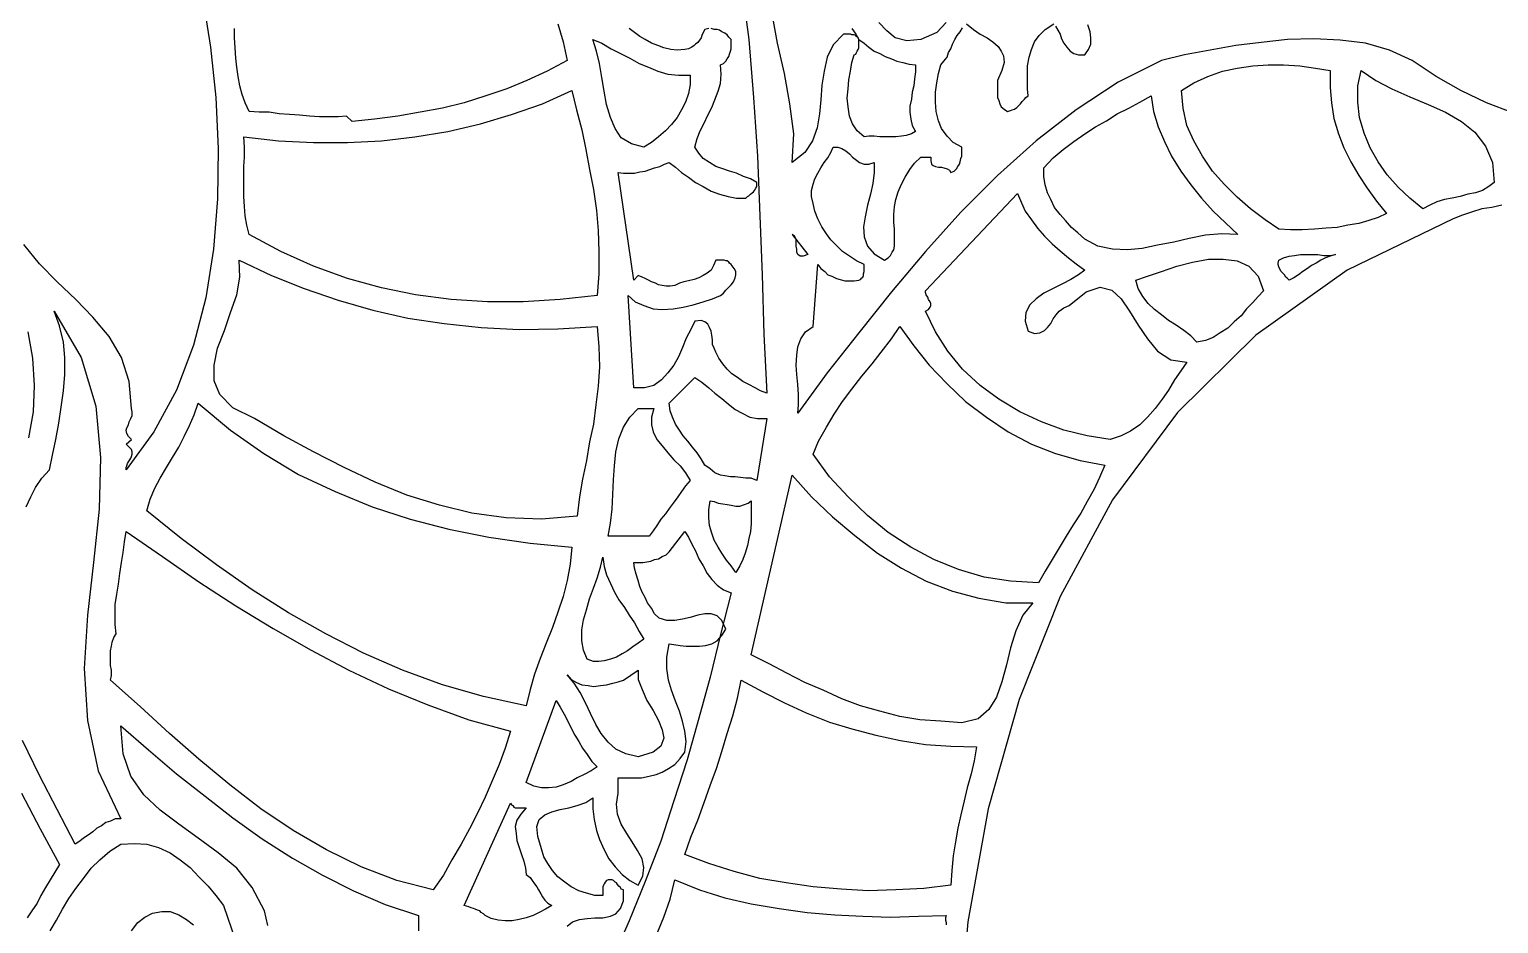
# Model space of a CAD drawing. Extents: x 0.04 to 7.38, y 0.04 to 9.36.
# Drawn here: x 2.232 to 4.131, y 6.235 to 7.39 of the extents above; entities that cross this region are included whole.
import ezdxf

# ---------------------------------------------------------------- set-up
doc = ezdxf.new("R2010")
doc.units = 0
doc.layers.add('1', color=7, linetype='Continuous')

msp = doc.modelspace()

# ---------------------------------------------------------------- linework, layer by layer
for points in [[(4.135, 7.163), (4.122, 7.16), (4.109, 7.158), (4.096, 7.154), (4.084, 7.15), (4.072, 7.145), (3.935, 7.079), (3.817, 6.995), (3.716, 6.895), (3.632, 6.782), (3.564, 6.657), (3.511, 6.524), (3.471, 6.383), (3.445, 6.237), (3.432, 6.089)], [(2.364, 6.225), (2.372, 6.236), (2.381, 6.243), (2.391, 6.248), (2.403, 6.25), (2.414, 6.25), (2.425, 6.246), (2.435, 6.24), (2.444, 6.233)]]:
    msp.add_lwpolyline(points)
at = {"layer": '1'}
for points in [[(3.152, 7.451), (3.162, 7.377), (3.168, 7.302), (3.173, 7.226), (3.176, 7.149), (3.179, 7.073), (3.181, 6.996), (3.185, 6.92), (3.177, 6.923), (3.17, 6.927), (3.162, 6.931), (3.154, 6.935), (3.147, 6.94), (3.14, 6.945), (3.134, 6.951), (3.128, 6.958), (3.123, 6.965), (3.119, 6.973), (3.117, 6.978), (3.115, 6.983), (3.115, 6.989), (3.114, 6.995), (3.113, 7), (3.111, 7.005), (3.109, 7.009), (3.105, 7.012), (3.1, 7.014), (3.092, 7.013), (3.087, 7.002), (3.081, 6.991), (3.076, 6.979), (3.071, 6.967), (3.065, 6.956), (3.057, 6.946), (3.049, 6.937), (3.039, 6.93), (3.027, 6.927), (3.013, 6.927), (3.006, 7.046), (3.015, 7.038), (3.026, 7.033), (3.038, 7.029), (3.05, 7.028), (3.064, 7.029), (3.077, 7.031), (3.09, 7.034), (3.103, 7.038), (3.115, 7.042), (3.125, 7.046), (3.129, 7.049), (3.132, 7.053), (3.136, 7.057), (3.139, 7.06), (3.142, 7.064), (3.144, 7.069), (3.145, 7.073), (3.145, 7.077), (3.143, 7.081), (3.139, 7.086), (3.137, 7.088), (3.136, 7.089), (3.134, 7.091), (3.132, 7.091), (3.13, 7.092), (3.127, 7.092), (3.125, 7.092), (3.122, 7.092), (3.119, 7.092), (3.116, 7.085), (3.113, 7.079), (3.108, 7.075), (3.103, 7.072), (3.097, 7.069), (3.091, 7.067), (3.084, 7.065), (3.078, 7.064), (3.072, 7.062), (3.066, 7.059), (3.06, 7.058), (3.055, 7.058), (3.05, 7.059), (3.045, 7.06), (3.041, 7.062), (3.036, 7.064), (3.032, 7.066), (3.028, 7.068), (3.024, 7.07), (3.019, 7.072), (3.013, 7.066), (2.993, 7.205), (3, 7.204), (3.008, 7.204), (3.014, 7.204), (3.021, 7.206), (3.028, 7.207), (3.034, 7.209), (3.04, 7.211), (3.047, 7.213), (3.053, 7.216), (3.059, 7.218), (3.067, 7.212), (3.075, 7.205), (3.084, 7.199), (3.093, 7.192), (3.103, 7.187), (3.113, 7.181), (3.124, 7.177), (3.135, 7.174), (3.146, 7.172), (3.158, 7.172), (3.16, 7.174), (3.162, 7.175), (3.164, 7.177), (3.166, 7.179), (3.168, 7.18), (3.169, 7.182), (3.171, 7.185), (3.172, 7.187), (3.172, 7.189), (3.172, 7.192), (3.164, 7.197), (3.155, 7.2), (3.146, 7.204), (3.137, 7.207), (3.128, 7.21), (3.119, 7.213), (3.111, 7.218), (3.103, 7.223), (3.097, 7.23), (3.092, 7.238), (3.095, 7.249), (3.099, 7.259), (3.104, 7.269), (3.109, 7.279), (3.114, 7.289), (3.118, 7.299), (3.122, 7.31), (3.125, 7.32), (3.126, 7.332), (3.125, 7.344), (3.129, 7.346), (3.132, 7.349), (3.134, 7.352), (3.136, 7.355), (3.137, 7.358), (3.138, 7.362), (3.139, 7.365), (3.139, 7.369), (3.139, 7.373), (3.139, 7.377), (3.136, 7.38), (3.134, 7.383), (3.131, 7.385), (3.127, 7.387), (3.124, 7.389), (3.121, 7.39), (3.117, 7.39), (3.113, 7.391)], [(2.456, 7.43), (2.466, 7.367), (2.473, 7.302), (2.476, 7.236), (2.475, 7.171), (2.47, 7.106), (2.46, 7.043), (2.444, 6.982), (2.422, 6.924), (2.393, 6.87), (2.357, 6.821), (2.357, 6.824), (2.358, 6.826), (2.359, 6.829), (2.36, 6.831), (2.362, 6.834), (2.363, 6.836), (2.364, 6.838), (2.365, 6.841), (2.365, 6.844), (2.364, 6.847), (2.357, 6.854), (2.364, 6.86), (2.36, 6.864), (2.358, 6.868), (2.357, 6.872), (2.358, 6.875), (2.36, 6.879), (2.361, 6.883), (2.363, 6.887), (2.365, 6.891), (2.365, 6.896), (2.364, 6.9), (2.361, 6.935), (2.351, 6.966), (2.335, 6.993), (2.314, 7.018), (2.292, 7.041), (2.268, 7.064), (2.245, 7.087), (2.225, 7.112)], [(3.295, 7.391), (3.3, 7.384), (3.304, 7.377), (3.311, 7.372), (3.317, 7.367), (3.324, 7.362), (3.331, 7.359), (3.338, 7.355), (3.346, 7.352), (3.353, 7.349), (3.361, 7.347), (3.369, 7.345), (3.377, 7.344), (3.377, 7.335), (3.376, 7.326), (3.375, 7.317), (3.373, 7.309), (3.372, 7.3), (3.37, 7.291), (3.37, 7.283), (3.371, 7.274), (3.373, 7.266), (3.377, 7.258), (3.372, 7.255), (3.365, 7.253), (3.359, 7.252), (3.352, 7.251), (3.346, 7.251), (3.338, 7.251), (3.331, 7.251), (3.324, 7.252), (3.317, 7.252), (3.311, 7.251), (3.302, 7.259), (3.296, 7.268), (3.292, 7.278), (3.29, 7.29), (3.289, 7.301), (3.29, 7.313), (3.291, 7.325), (3.293, 7.336), (3.295, 7.347), (3.298, 7.357), (3.3, 7.358), (3.301, 7.36), (3.302, 7.362), (3.303, 7.364), (3.304, 7.366), (3.304, 7.369), (3.304, 7.371), (3.304, 7.374), (3.304, 7.377), (3.303, 7.379), (3.301, 7.381), (3.3, 7.382), (3.298, 7.383), (3.295, 7.383), (3.293, 7.384), (3.29, 7.384), (3.287, 7.384), (3.284, 7.384), (3.271, 7.37), (3.263, 7.354), (3.259, 7.336), (3.256, 7.318), (3.255, 7.299), (3.253, 7.281), (3.25, 7.263), (3.244, 7.246), (3.234, 7.231), (3.218, 7.218), (3.22, 7.255), (3.215, 7.294), (3.208, 7.333), (3.199, 7.372), (3.192, 7.41)], [(2.927, 7.35), (2.901, 7.336), (2.875, 7.324), (2.849, 7.313), (2.822, 7.304), (2.794, 7.295), (2.766, 7.288), (2.737, 7.283), (2.708, 7.278), (2.678, 7.274), (2.649, 7.271), (2.642, 7.278), (2.631, 7.277), (2.619, 7.277), (2.607, 7.277), (2.594, 7.278), (2.581, 7.279), (2.568, 7.28), (2.555, 7.281), (2.542, 7.283), (2.529, 7.283), (2.516, 7.284), (2.511, 7.295), (2.507, 7.306), (2.504, 7.317), (2.502, 7.329), (2.5, 7.341), (2.499, 7.353), (2.498, 7.366), (2.497, 7.379), (2.497, 7.391)], [(2.915, 7.397), (2.922, 7.374), (2.927, 7.35)], [(3.11, 7.391), (3.105, 7.39), (3.103, 7.386), (3.101, 7.382), (3.1, 7.379), (3.098, 7.376), (3.096, 7.373), (3.093, 7.371), (3.091, 7.369), (3.088, 7.367), (3.084, 7.365), (3.079, 7.364), (3.069, 7.363), (3.061, 7.364), (3.052, 7.366), (3.044, 7.369), (3.036, 7.372), (3.028, 7.377), (3.021, 7.381), (3.014, 7.386), (3.007, 7.391)], [(4.149, 7.282), (4.115, 7.295), (4.082, 7.311), (4.05, 7.329), (4.019, 7.35), (3.99, 7.363), (3.959, 7.372), (3.926, 7.376), (3.892, 7.378), (3.858, 7.377), (3.824, 7.373), (3.791, 7.369), (3.758, 7.363), (3.725, 7.357), (3.695, 7.35), (3.639, 7.322), (3.585, 7.286), (3.533, 7.246), (3.483, 7.201), (3.436, 7.154), (3.39, 7.103), (3.346, 7.051), (3.304, 6.998), (3.263, 6.946), (3.225, 6.894), (3.226, 6.905), (3.226, 6.918), (3.225, 6.931), (3.224, 6.944), (3.223, 6.956), (3.224, 6.969), (3.225, 6.98), (3.229, 6.99), (3.235, 6.999), (3.245, 7.006), (3.251, 7.086), (3.255, 7.081), (3.26, 7.077), (3.264, 7.073), (3.269, 7.071), (3.275, 7.068), (3.28, 7.067), (3.286, 7.065), (3.292, 7.065), (3.298, 7.065), (3.304, 7.066), (3.306, 7.067), (3.308, 7.069), (3.309, 7.07), (3.31, 7.072), (3.31, 7.074), (3.311, 7.077), (3.311, 7.08), (3.311, 7.083), (3.311, 7.086), (3.301, 7.091), (3.292, 7.097), (3.283, 7.103), (3.276, 7.11), (3.268, 7.118), (3.262, 7.126), (3.256, 7.135), (3.251, 7.145), (3.247, 7.155), (3.245, 7.165), (3.243, 7.174), (3.243, 7.182), (3.245, 7.19), (3.247, 7.197), (3.251, 7.204), (3.255, 7.211), (3.259, 7.218), (3.264, 7.224), (3.268, 7.231), (3.271, 7.238), (3.277, 7.238), (3.282, 7.236), (3.287, 7.233), (3.292, 7.229), (3.296, 7.225), (3.301, 7.221), (3.305, 7.218), (3.311, 7.216), (3.317, 7.216), (3.324, 7.218), (3.324, 7.205), (3.322, 7.191), (3.319, 7.177), (3.315, 7.163), (3.312, 7.148), (3.31, 7.135), (3.311, 7.122), (3.315, 7.11), (3.324, 7.1), (3.337, 7.092), (3.342, 7.095), (3.345, 7.098), (3.347, 7.102), (3.349, 7.105), (3.35, 7.11), (3.35, 7.114), (3.35, 7.118), (3.35, 7.123), (3.35, 7.127), (3.35, 7.132), (3.349, 7.141), (3.349, 7.151), (3.35, 7.161), (3.352, 7.17), (3.355, 7.18), (3.359, 7.19), (3.364, 7.199), (3.37, 7.209), (3.376, 7.217), (3.384, 7.225), (3.397, 7.225), (3.397, 7.22), (3.398, 7.216), (3.4, 7.214), (3.403, 7.213), (3.407, 7.212), (3.411, 7.212), (3.414, 7.211), (3.418, 7.21), (3.421, 7.208), (3.423, 7.205), (3.427, 7.207), (3.43, 7.21), (3.432, 7.213), (3.434, 7.216), (3.435, 7.219), (3.436, 7.223), (3.437, 7.226), (3.437, 7.23), (3.437, 7.234), (3.437, 7.238), (3.426, 7.244), (3.418, 7.252), (3.411, 7.262), (3.407, 7.272), (3.404, 7.284), (3.403, 7.296), (3.403, 7.309), (3.405, 7.321), (3.407, 7.333), (3.41, 7.344), (3.414, 7.349), (3.418, 7.354), (3.42, 7.36), (3.423, 7.365), (3.425, 7.371), (3.428, 7.377), (3.431, 7.382), (3.435, 7.387), (3.438, 7.392)], [(3.417, 7.399), (3.405, 7.386), (3.384, 7.377), (3.366, 7.375), (3.351, 7.379), (3.34, 7.388), (3.33, 7.399)], [(3.443, 7.397), (3.452, 7.39), (3.461, 7.384), (3.47, 7.379), (3.477, 7.374), (3.484, 7.368), (3.488, 7.362), (3.491, 7.356), (3.492, 7.347), (3.489, 7.337), (3.483, 7.324), (3.483, 7.319), (3.483, 7.315), (3.483, 7.31), (3.483, 7.306), (3.483, 7.302), (3.485, 7.298), (3.486, 7.294), (3.488, 7.29), (3.492, 7.287), (3.496, 7.284), (3.5, 7.285), (3.502, 7.286), (3.505, 7.287), (3.508, 7.289), (3.511, 7.292), (3.513, 7.294), (3.515, 7.297), (3.518, 7.3), (3.52, 7.302), (3.523, 7.304), (3.522, 7.313), (3.522, 7.323), (3.522, 7.333), (3.522, 7.343), (3.524, 7.354), (3.527, 7.364), (3.531, 7.374), (3.537, 7.382), (3.545, 7.39), (3.556, 7.397)], [(3.558, 7.394), (3.561, 7.389), (3.564, 7.384), (3.566, 7.378), (3.569, 7.372), (3.573, 7.367), (3.577, 7.362), (3.582, 7.359), (3.588, 7.357), (3.596, 7.357), (3.601, 7.364), (3.604, 7.371), (3.604, 7.379), (3.603, 7.387), (3.6, 7.396)], [(3.086, 7.331), (3.086, 7.319), (3.084, 7.307), (3.08, 7.296), (3.075, 7.286), (3.069, 7.276), (3.062, 7.267), (3.054, 7.259), (3.045, 7.251), (3.036, 7.244), (3.026, 7.238), (3.01, 7.242), (2.997, 7.25), (2.989, 7.262), (2.983, 7.276), (2.978, 7.293), (2.975, 7.31), (2.972, 7.328), (2.969, 7.346), (2.965, 7.362), (2.96, 7.377), (2.972, 7.372), (2.984, 7.365), (2.996, 7.359), (3.008, 7.353), (3.02, 7.346), (3.032, 7.341), (3.044, 7.336), (3.057, 7.332), (3.071, 7.331), (3.086, 7.331)], [(3.913, 7.337), (3.913, 7.315), (3.915, 7.295), (3.918, 7.275), (3.924, 7.255), (3.931, 7.237), (3.94, 7.219), (3.95, 7.201), (3.961, 7.185), (3.973, 7.168), (3.986, 7.152), (3.975, 7.147), (3.963, 7.143), (3.95, 7.139), (3.936, 7.137), (3.922, 7.134), (3.908, 7.133), (3.893, 7.132), (3.877, 7.131), (3.862, 7.131), (3.847, 7.132), (3.829, 7.144), (3.81, 7.158), (3.793, 7.173), (3.776, 7.19), (3.761, 7.207), (3.748, 7.226), (3.737, 7.246), (3.728, 7.266), (3.723, 7.288), (3.721, 7.311), (3.737, 7.321), (3.755, 7.329), (3.774, 7.336), (3.793, 7.34), (3.813, 7.343), (3.833, 7.344), (3.853, 7.344), (3.874, 7.343), (3.894, 7.34), (3.913, 7.337)], [(4.125, 7.192), (4.118, 7.187), (4.11, 7.182), (4.101, 7.179), (4.091, 7.177), (4.081, 7.174), (4.071, 7.172), (4.061, 7.17), (4.051, 7.167), (4.042, 7.163), (4.033, 7.158), (4.016, 7.172), (4.001, 7.186), (3.987, 7.202), (3.975, 7.219), (3.965, 7.237), (3.957, 7.256), (3.951, 7.276), (3.949, 7.296), (3.949, 7.317), (3.953, 7.337), (3.972, 7.324), (3.993, 7.313), (4.016, 7.303), (4.04, 7.293), (4.062, 7.283), (4.083, 7.271), (4.1, 7.257), (4.114, 7.239), (4.123, 7.218), (4.125, 7.192)], [(2.966, 7.046), (2.918, 7.041), (2.87, 7.038), (2.824, 7.038), (2.777, 7.041), (2.731, 7.047), (2.687, 7.056), (2.643, 7.068), (2.599, 7.084), (2.557, 7.103), (2.516, 7.125), (2.513, 7.137), (2.511, 7.149), (2.51, 7.161), (2.509, 7.174), (2.509, 7.187), (2.509, 7.2), (2.509, 7.213), (2.51, 7.225), (2.51, 7.238), (2.509, 7.251), (2.554, 7.246), (2.599, 7.244), (2.643, 7.244), (2.687, 7.246), (2.73, 7.251), (2.773, 7.258), (2.815, 7.268), (2.855, 7.28), (2.895, 7.294), (2.933, 7.311), (2.939, 7.286), (2.946, 7.26), (2.951, 7.235), (2.956, 7.209), (2.961, 7.183), (2.965, 7.156), (2.967, 7.13), (2.968, 7.103), (2.968, 7.074), (2.966, 7.046)], [(3.794, 7.125), (3.773, 7.126), (3.752, 7.124), (3.731, 7.12), (3.711, 7.115), (3.69, 7.111), (3.67, 7.107), (3.651, 7.105), (3.632, 7.106), (3.613, 7.11), (3.596, 7.119), (3.587, 7.127), (3.579, 7.134), (3.571, 7.143), (3.564, 7.151), (3.557, 7.16), (3.552, 7.17), (3.548, 7.179), (3.545, 7.189), (3.543, 7.2), (3.543, 7.211), (3.555, 7.224), (3.568, 7.235), (3.582, 7.245), (3.596, 7.255), (3.61, 7.264), (3.624, 7.272), (3.638, 7.281), (3.653, 7.288), (3.667, 7.296), (3.682, 7.304), (3.685, 7.284), (3.691, 7.264), (3.699, 7.245), (3.708, 7.226), (3.72, 7.207), (3.733, 7.189), (3.747, 7.172), (3.762, 7.155), (3.778, 7.14), (3.794, 7.125)], [(3.596, 7.079), (3.588, 7.073), (3.578, 7.067), (3.567, 7.061), (3.555, 7.055), (3.543, 7.049), (3.533, 7.042), (3.525, 7.034), (3.52, 7.024), (3.519, 7.013), (3.523, 7), (3.531, 6.997), (3.538, 6.998), (3.544, 7.001), (3.548, 7.005), (3.552, 7.01), (3.555, 7.016), (3.559, 7.021), (3.563, 7.026), (3.569, 7.03), (3.576, 7.033), (3.598, 7.051), (3.616, 7.057), (3.631, 7.053), (3.643, 7.042), (3.654, 7.026), (3.665, 7.008), (3.677, 6.99), (3.69, 6.974), (3.707, 6.963), (3.728, 6.96), (3.72, 6.949), (3.712, 6.937), (3.704, 6.924), (3.696, 6.912), (3.687, 6.9), (3.677, 6.889), (3.667, 6.879), (3.655, 6.871), (3.643, 6.865), (3.629, 6.86), (3.599, 6.865), (3.569, 6.872), (3.54, 6.883), (3.512, 6.896), (3.485, 6.912), (3.461, 6.93), (3.438, 6.951), (3.419, 6.974), (3.403, 6.999), (3.39, 7.026), (3.394, 7.028), (3.396, 7.031), (3.397, 7.033), (3.397, 7.036), (3.396, 7.038), (3.394, 7.041), (3.393, 7.044), (3.391, 7.047), (3.39, 7.05), (3.39, 7.052), (3.509, 7.178), (3.514, 7.166), (3.519, 7.155), (3.527, 7.144), (3.535, 7.133), (3.544, 7.123), (3.554, 7.113), (3.564, 7.104), (3.575, 7.095), (3.585, 7.087), (3.596, 7.079)], [(3.238, 7.099), (3.232, 7.097), (3.228, 7.097), (3.225, 7.099), (3.224, 7.102), (3.224, 7.106), (3.223, 7.11), (3.223, 7.115), (3.223, 7.119), (3.221, 7.123), (3.218, 7.125), (3.238, 7.099)], [(2.966, 7.006), (2.968, 6.98), (2.969, 6.954), (2.967, 6.929), (2.964, 6.905), (2.961, 6.88), (2.956, 6.857), (2.952, 6.833), (2.947, 6.809), (2.943, 6.786), (2.94, 6.761), (2.894, 6.757), (2.848, 6.759), (2.804, 6.765), (2.762, 6.775), (2.72, 6.788), (2.679, 6.805), (2.639, 6.824), (2.599, 6.844), (2.561, 6.865), (2.523, 6.887), (2.495, 6.901), (2.478, 6.918), (2.471, 6.936), (2.471, 6.956), (2.475, 6.978), (2.484, 7.001), (2.492, 7.024), (2.5, 7.047), (2.504, 7.07), (2.503, 7.092), (2.545, 7.072), (2.587, 7.055), (2.631, 7.04), (2.676, 7.027), (2.721, 7.017), (2.768, 7.01), (2.816, 7.005), (2.865, 7.002), (2.915, 7.003), (2.966, 7.006)], [(3.827, 7.052), (3.82, 7.045), (3.813, 7.037), (3.805, 7.029), (3.798, 7.02), (3.789, 7.012), (3.781, 7.004), (3.771, 6.998), (3.762, 6.992), (3.752, 6.988), (3.741, 6.986), (3.733, 6.994), (3.724, 7.001), (3.714, 7.008), (3.704, 7.014), (3.695, 7.021), (3.686, 7.028), (3.678, 7.036), (3.671, 7.045), (3.665, 7.055), (3.662, 7.066), (3.677, 7.071), (3.695, 7.077), (3.715, 7.084), (3.735, 7.089), (3.756, 7.093), (3.775, 7.093), (3.793, 7.091), (3.808, 7.084), (3.82, 7.071), (3.827, 7.052)], [(3.92, 7.099), (3.913, 7.097), (3.907, 7.095), (3.901, 7.092), (3.895, 7.088), (3.889, 7.085), (3.884, 7.081), (3.878, 7.077), (3.872, 7.073), (3.866, 7.069), (3.86, 7.066), (3.858, 7.068), (3.856, 7.07), (3.854, 7.073), (3.852, 7.075), (3.85, 7.077), (3.848, 7.08), (3.847, 7.083), (3.846, 7.086), (3.846, 7.088), (3.847, 7.092), (3.853, 7.095), (3.86, 7.097), (3.867, 7.098), (3.875, 7.099), (3.882, 7.099), (3.89, 7.099), (3.897, 7.099), (3.905, 7.098), (3.913, 7.098), (3.92, 7.099)], [(2.228, 6.773), (2.234, 6.786), (2.24, 6.798), (2.248, 6.81), (2.258, 6.821), (2.262, 6.84), (2.266, 6.86), (2.27, 6.881), (2.273, 6.902), (2.276, 6.923), (2.278, 6.944), (2.278, 6.966), (2.276, 6.986), (2.271, 7.007), (2.264, 7.026), (2.299, 6.966), (2.318, 6.903), (2.324, 6.837), (2.322, 6.77), (2.315, 6.701), (2.307, 6.633), (2.303, 6.564), (2.307, 6.497), (2.321, 6.432), (2.35, 6.37), (2.343, 6.37), (2.337, 6.367), (2.331, 6.365), (2.325, 6.361), (2.319, 6.358), (2.314, 6.353), (2.308, 6.349), (2.302, 6.345), (2.297, 6.341), (2.291, 6.337), (2.268, 6.382), (2.245, 6.426), (2.223, 6.471)], [(2.23, 6.999), (2.236, 6.965), (2.238, 6.93), (2.237, 6.896), (2.231, 6.862)], [(3.622, 6.827), (3.615, 6.811), (3.608, 6.796), (3.599, 6.78), (3.591, 6.765), (3.581, 6.75), (3.572, 6.735), (3.563, 6.72), (3.554, 6.705), (3.545, 6.69), (3.536, 6.675), (3.5, 6.677), (3.466, 6.682), (3.433, 6.692), (3.401, 6.705), (3.371, 6.721), (3.342, 6.74), (3.315, 6.762), (3.29, 6.786), (3.266, 6.812), (3.245, 6.841), (3.252, 6.858), (3.262, 6.876), (3.272, 6.893), (3.283, 6.909), (3.295, 6.925), (3.308, 6.942), (3.321, 6.958), (3.333, 6.973), (3.346, 6.99), (3.357, 7.006), (3.375, 6.981), (3.395, 6.956), (3.418, 6.932), (3.442, 6.909), (3.469, 6.889), (3.497, 6.87), (3.527, 6.854), (3.558, 6.842), (3.59, 6.833), (3.622, 6.827)], [(3.185, 6.887), (3.172, 6.807), (3.165, 6.81), (3.158, 6.81), (3.151, 6.811), (3.144, 6.812), (3.138, 6.812), (3.131, 6.813), (3.125, 6.814), (3.118, 6.817), (3.112, 6.822), (3.105, 6.827), (3.1, 6.835), (3.095, 6.843), (3.089, 6.85), (3.083, 6.858), (3.077, 6.865), (3.072, 6.872), (3.067, 6.88), (3.063, 6.889), (3.06, 6.897), (3.059, 6.907), (3.092, 6.94), (3.101, 6.934), (3.11, 6.927), (3.118, 6.92), (3.127, 6.913), (3.135, 6.906), (3.144, 6.899), (3.153, 6.894), (3.163, 6.889), (3.173, 6.887), (3.185, 6.887)], [(2.933, 6.721), (2.931, 6.699), (2.927, 6.678), (2.922, 6.657), (2.915, 6.637), (2.908, 6.617), (2.9, 6.597), (2.892, 6.577), (2.885, 6.557), (2.879, 6.537), (2.874, 6.516), (2.819, 6.528), (2.766, 6.543), (2.714, 6.562), (2.664, 6.584), (2.615, 6.609), (2.567, 6.636), (2.52, 6.666), (2.474, 6.698), (2.428, 6.732), (2.384, 6.768), (2.388, 6.783), (2.394, 6.797), (2.401, 6.81), (2.409, 6.824), (2.417, 6.837), (2.425, 6.85), (2.432, 6.864), (2.439, 6.878), (2.445, 6.892), (2.45, 6.907), (2.492, 6.872), (2.535, 6.842), (2.58, 6.815), (2.627, 6.793), (2.675, 6.773), (2.724, 6.757), (2.774, 6.744), (2.826, 6.734), (2.879, 6.726), (2.933, 6.721)], [(3.039, 6.9), (3.036, 6.889), (3.036, 6.879), (3.038, 6.87), (3.043, 6.86), (3.05, 6.852), (3.057, 6.843), (3.065, 6.834), (3.073, 6.826), (3.08, 6.817), (3.086, 6.807), (3.08, 6.8), (3.075, 6.793), (3.07, 6.786), (3.064, 6.778), (3.059, 6.771), (3.054, 6.764), (3.048, 6.757), (3.043, 6.749), (3.038, 6.742), (3.033, 6.735), (2.98, 6.735), (2.983, 6.752), (2.985, 6.77), (2.986, 6.789), (2.987, 6.808), (2.988, 6.826), (2.99, 6.844), (2.994, 6.861), (3, 6.876), (3.008, 6.889), (3.019, 6.9), (3.039, 6.9)], [(3.529, 6.649), (3.516, 6.633), (3.507, 6.613), (3.5, 6.591), (3.495, 6.569), (3.489, 6.547), (3.482, 6.527), (3.472, 6.511), (3.458, 6.499), (3.437, 6.494), (3.41, 6.496), (3.383, 6.498), (3.357, 6.502), (3.331, 6.509), (3.306, 6.516), (3.282, 6.525), (3.258, 6.536), (3.234, 6.546), (3.211, 6.558), (3.188, 6.57), (3.165, 6.582), (3.218, 6.814), (3.243, 6.786), (3.27, 6.76), (3.299, 6.736), (3.328, 6.713), (3.359, 6.694), (3.391, 6.677), (3.425, 6.664), (3.459, 6.655), (3.494, 6.649), (3.529, 6.649)], [(3.165, 6.781), (3.165, 6.771), (3.165, 6.761), (3.165, 6.751), (3.164, 6.741), (3.162, 6.732), (3.16, 6.723), (3.157, 6.713), (3.154, 6.705), (3.15, 6.697), (3.145, 6.688), (3.139, 6.697), (3.133, 6.704), (3.127, 6.713), (3.122, 6.721), (3.117, 6.73), (3.114, 6.739), (3.111, 6.749), (3.11, 6.759), (3.11, 6.769), (3.112, 6.781), (3.117, 6.78), (3.122, 6.778), (3.128, 6.777), (3.134, 6.776), (3.139, 6.775), (3.145, 6.774), (3.15, 6.774), (3.156, 6.776), (3.161, 6.778), (3.165, 6.781)], [(2.854, 6.483), (2.847, 6.461), (2.839, 6.44), (2.83, 6.419), (2.821, 6.398), (2.811, 6.377), (2.801, 6.357), (2.79, 6.337), (2.778, 6.317), (2.767, 6.297), (2.754, 6.278), (2.707, 6.29), (2.661, 6.308), (2.616, 6.33), (2.573, 6.355), (2.531, 6.383), (2.491, 6.414), (2.451, 6.447), (2.413, 6.48), (2.375, 6.515), (2.337, 6.549), (2.338, 6.555), (2.338, 6.562), (2.337, 6.568), (2.337, 6.574), (2.337, 6.581), (2.337, 6.587), (2.338, 6.593), (2.339, 6.598), (2.341, 6.604), (2.344, 6.609), (2.343, 6.621), (2.343, 6.634), (2.343, 6.647), (2.345, 6.66), (2.347, 6.673), (2.349, 6.687), (2.351, 6.701), (2.353, 6.714), (2.355, 6.728), (2.357, 6.741), (2.404, 6.709), (2.451, 6.676), (2.499, 6.645), (2.547, 6.616), (2.596, 6.588), (2.645, 6.562), (2.696, 6.538), (2.747, 6.517), (2.8, 6.498), (2.854, 6.483)], [(2.927, 6.231), (2.934, 6.237), (2.943, 6.24), (2.953, 6.241), (2.963, 6.242), (2.973, 6.242), (2.983, 6.244), (2.99, 6.247), (2.996, 6.254), (3, 6.264), (3, 6.278), (2.997, 6.279), (2.996, 6.281), (2.994, 6.283), (2.992, 6.285), (2.991, 6.287), (2.989, 6.288), (2.987, 6.29), (2.985, 6.291), (2.983, 6.291), (2.98, 6.291), (2.978, 6.29), (2.976, 6.288), (2.975, 6.286), (2.974, 6.284), (2.973, 6.282), (2.973, 6.279), (2.973, 6.277), (2.973, 6.274), (2.973, 6.271), (2.963, 6.271), (2.952, 6.274), (2.942, 6.277), (2.932, 6.282), (2.924, 6.288), (2.915, 6.295), (2.908, 6.303), (2.902, 6.312), (2.897, 6.321), (2.894, 6.331), (2.889, 6.347), (2.888, 6.36), (2.891, 6.369), (2.898, 6.375), (2.907, 6.379), (2.918, 6.382), (2.929, 6.384), (2.94, 6.387), (2.951, 6.391), (2.96, 6.397), (2.96, 6.383), (2.962, 6.369), (2.965, 6.355), (2.969, 6.343), (2.975, 6.33), (2.981, 6.318), (2.989, 6.308), (2.998, 6.298), (3.008, 6.29), (3.019, 6.284), (3.025, 6.296), (3.026, 6.307), (3.024, 6.318), (3.018, 6.329), (3.011, 6.34), (3.004, 6.351), (2.997, 6.363), (2.992, 6.376), (2.991, 6.389), (2.993, 6.403), (2.993, 6.423), (3.003, 6.423), (3.013, 6.423), (3.023, 6.423), (3.033, 6.425), (3.042, 6.427), (3.05, 6.43), (3.058, 6.435), (3.066, 6.44), (3.073, 6.448), (3.079, 6.456), (3.081, 6.47), (3.079, 6.483), (3.076, 6.496), (3.072, 6.509), (3.067, 6.522), (3.062, 6.536), (3.058, 6.549), (3.056, 6.564), (3.056, 6.579), (3.059, 6.596), (3.065, 6.595), (3.073, 6.594), (3.081, 6.593), (3.089, 6.593), (3.098, 6.593), (3.106, 6.594), (3.114, 6.596), (3.121, 6.6), (3.127, 6.607), (3.132, 6.615), (3.127, 6.626), (3.121, 6.632), (3.113, 6.635), (3.105, 6.635), (3.096, 6.633), (3.086, 6.63), (3.076, 6.628), (3.066, 6.626), (3.056, 6.626), (3.046, 6.629), (3.04, 6.635), (3.036, 6.642), (3.031, 6.649), (3.028, 6.656), (3.024, 6.663), (3.021, 6.67), (3.019, 6.678), (3.016, 6.686), (3.014, 6.694), (3.013, 6.701), (3.016, 6.701), (3.02, 6.701), (3.025, 6.701), (3.03, 6.702), (3.035, 6.703), (3.04, 6.705), (3.045, 6.706), (3.05, 6.709), (3.055, 6.711), (3.059, 6.715), (3.079, 6.741), (3.084, 6.734), (3.088, 6.725), (3.093, 6.716), (3.097, 6.706), (3.103, 6.697), (3.108, 6.687), (3.114, 6.679), (3.121, 6.672), (3.129, 6.666), (3.139, 6.662)], [(3.026, 6.602), (3.019, 6.597), (3.012, 6.592), (3.005, 6.587), (2.998, 6.583), (2.991, 6.579), (2.983, 6.576), (2.975, 6.574), (2.968, 6.573), (2.961, 6.573), (2.953, 6.576), (2.948, 6.588), (2.946, 6.6), (2.946, 6.614), (2.948, 6.627), (2.952, 6.64), (2.956, 6.654), (2.961, 6.668), (2.966, 6.681), (2.97, 6.695), (2.973, 6.708), (2.975, 6.696), (2.978, 6.685), (2.983, 6.674), (2.988, 6.663), (2.994, 6.653), (3.001, 6.643), (3.007, 6.633), (3.014, 6.623), (3.02, 6.612), (3.026, 6.602)], [(3.139, 6.662), (3.125, 6.608), (3.112, 6.553), (3.097, 6.5), (3.082, 6.446), (3.065, 6.393), (3.048, 6.341), (3.028, 6.289), (3.007, 6.238), (2.985, 6.188)], [(3.019, 6.45), (3.003, 6.454), (2.99, 6.46), (2.98, 6.469), (2.971, 6.48), (2.964, 6.492), (2.957, 6.506), (2.951, 6.519), (2.944, 6.533), (2.936, 6.545), (2.927, 6.556), (2.932, 6.55), (2.939, 6.546), (2.946, 6.543), (2.954, 6.542), (2.961, 6.541), (2.97, 6.542), (2.978, 6.543), (2.986, 6.545), (2.993, 6.547), (3, 6.549), (3.019, 6.562), (3.019, 6.55), (3.024, 6.537), (3.03, 6.523), (3.038, 6.51), (3.045, 6.497), (3.05, 6.485), (3.052, 6.474), (3.048, 6.464), (3.038, 6.456), (3.019, 6.45)], [(3.456, 6.463), (3.453, 6.445), (3.449, 6.428), (3.444, 6.41), (3.44, 6.393), (3.436, 6.375), (3.432, 6.358), (3.429, 6.34), (3.426, 6.322), (3.424, 6.303), (3.423, 6.284), (3.388, 6.28), (3.352, 6.278), (3.316, 6.277), (3.281, 6.279), (3.245, 6.282), (3.21, 6.287), (3.176, 6.293), (3.143, 6.302), (3.11, 6.312), (3.079, 6.324), (3.087, 6.346), (3.096, 6.368), (3.104, 6.391), (3.112, 6.413), (3.12, 6.435), (3.127, 6.457), (3.134, 6.48), (3.141, 6.503), (3.147, 6.526), (3.152, 6.549), (3.18, 6.534), (3.208, 6.52), (3.236, 6.507), (3.266, 6.495), (3.295, 6.486), (3.326, 6.478), (3.358, 6.471), (3.39, 6.466), (3.423, 6.464), (3.456, 6.463)], [(2.966, 6.437), (2.958, 6.432), (2.949, 6.427), (2.94, 6.423), (2.932, 6.418), (2.922, 6.414), (2.913, 6.411), (2.903, 6.41), (2.894, 6.41), (2.884, 6.412), (2.874, 6.417), (2.913, 6.523), (2.918, 6.514), (2.923, 6.505), (2.928, 6.496), (2.932, 6.487), (2.937, 6.478), (2.942, 6.47), (2.947, 6.461), (2.953, 6.453), (2.959, 6.444), (2.966, 6.437)], [(2.54, 6.232), (2.536, 6.251), (2.52, 6.281), (2.5, 6.306), (2.476, 6.326), (2.45, 6.345), (2.425, 6.363), (2.401, 6.381), (2.38, 6.401), (2.363, 6.425), (2.353, 6.454), (2.35, 6.49), (2.386, 6.459), (2.422, 6.428), (2.459, 6.399), (2.495, 6.371), (2.533, 6.344), (2.572, 6.319), (2.611, 6.297), (2.651, 6.277), (2.692, 6.259), (2.735, 6.245)], [(2.222, 6.403), (2.246, 6.357), (2.271, 6.311), (2.265, 6.301), (2.259, 6.291), (2.253, 6.281), (2.247, 6.271), (2.242, 6.261), (2.235, 6.251), (2.229, 6.242)], [(2.874, 6.384), (2.867, 6.376), (2.862, 6.368), (2.86, 6.36), (2.861, 6.351), (2.862, 6.342), (2.865, 6.333), (2.868, 6.324), (2.871, 6.315), (2.873, 6.306), (2.874, 6.298), (2.879, 6.294), (2.882, 6.29), (2.885, 6.286), (2.888, 6.282), (2.89, 6.278), (2.893, 6.273), (2.895, 6.269), (2.898, 6.265), (2.902, 6.261), (2.907, 6.258), (2.899, 6.253), (2.891, 6.249), (2.883, 6.245), (2.874, 6.242), (2.865, 6.24), (2.856, 6.238), (2.847, 6.238), (2.838, 6.239), (2.829, 6.241), (2.821, 6.245), (2.819, 6.247), (2.816, 6.249), (2.814, 6.251), (2.811, 6.252), (2.808, 6.253), (2.806, 6.254), (2.803, 6.255), (2.8, 6.256), (2.797, 6.257), (2.794, 6.258), (2.854, 6.39), (2.855, 6.388), (2.857, 6.387), (2.858, 6.385), (2.86, 6.384), (2.862, 6.384), (2.865, 6.384), (2.868, 6.384), (2.871, 6.384), (2.874, 6.384)], [(2.259, 6.225), (2.267, 6.239), (2.275, 6.253), (2.283, 6.267), (2.292, 6.28), (2.302, 6.293), (2.312, 6.306), (2.323, 6.317), (2.336, 6.328), (2.35, 6.337), (2.368, 6.338), (2.384, 6.337), (2.399, 6.333), (2.414, 6.326), (2.427, 6.317), (2.44, 6.307), (2.451, 6.295), (2.463, 6.283), (2.473, 6.271), (2.483, 6.258), (2.498, 6.214)], [(3.043, 6.221), (3.052, 6.243), (3.06, 6.266), (3.066, 6.291), (3.098, 6.278), (3.131, 6.268), (3.165, 6.26), (3.201, 6.254), (3.237, 6.249), (3.273, 6.246), (3.309, 6.244), (3.345, 6.243), (3.381, 6.244), (3.417, 6.245)], [(2.735, 6.245), (2.735, 6.225)], [(3.417, 6.245), (3.416, 6.242), (3.416, 6.239), (3.417, 6.236), (3.417, 6.233)]]:
    msp.add_lwpolyline(points, dxfattribs=at)

doc.saveas('drawing.dxf')
